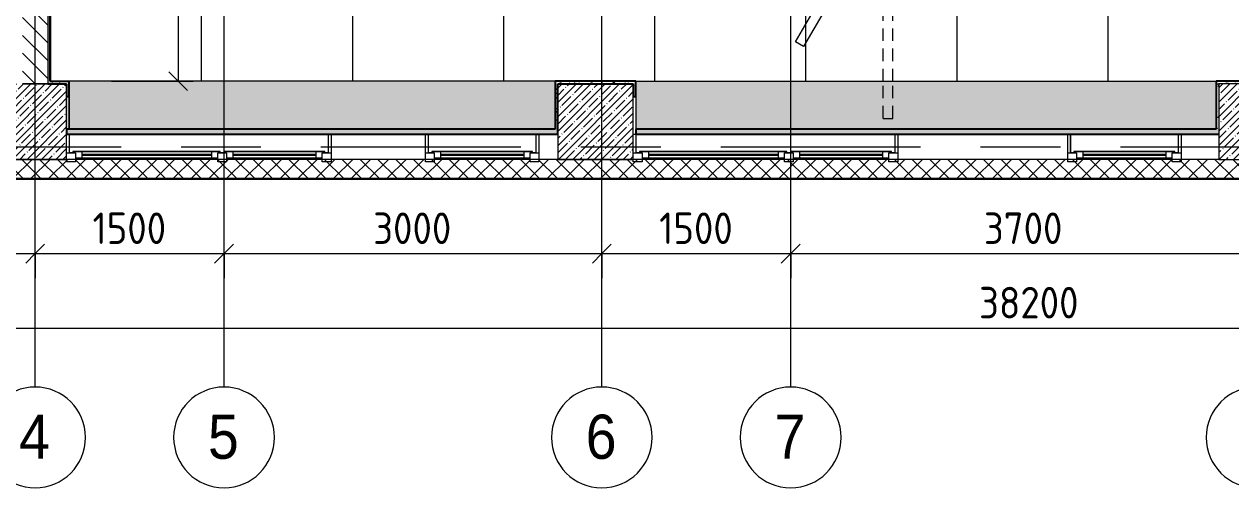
# Model space of a CAD drawing. Header units: millimetres. Extents: x -5524 to 188159, y -8553 to 29000.
# Drawn here: x 12422 to 22006, y -2706 to 973 of the extents above; entities that cross this region are included whole.
import ezdxf

# ---------------------------------------------------------------- set-up
doc = ezdxf.new("R2010")
doc.units = ezdxf.units.MM
doc.linetypes.add('200_ШТРИХ__ш1_п0_6_', pattern=[160, 100, -60])
doc.linetypes.add('Осевая', pattern=[3175, 635, -476.25, 1587.5, -476.25])
for name, color, linetype, lineweight in [('A-ANNO-DIMS', 7, 'Continuous', 9), ('A-ANNO-DIMS-100', 7, 'Continuous', 9), ('A-CLNG-PATT', 7, 'Continuous', 9), ('A-DOOR', 7, 'Continuous', 9), ('A-DOOR-2', 7, '200_ШТРИХ__ш1_п0_6_', 9), ('A-DOOR-FRAM', 7, 'Continuous', 9), ('A-GLAZ', 7, 'Continuous', 9), ('A-GLAZ-1', 7, 'Continuous', 13), ('A-WALL', 7, 'Continuous', 9), ('I-WALL', 7, 'Continuous', 9), ('S-COLS', 7, 'Continuous', 9), ('Оси', 7, 'Continuous', 9), ('Оси-1', 7, 'Continuous', 20), ('Оси-2', 7, 'Осевая', 9)]:
    doc.layers.add(name, color=color, linetype=linetype, lineweight=lineweight)
for name, color, linetype, lineweight, true_color in [('A-CLNG-1', 7, 'Continuous', 9, 0xc0c0c0), ('A-WALL-1', 254, 'Continuous', 25, 0xbebebe), ('A-WALL-4', 7, 'Continuous', 13, 0x3c3c3c), ('A-WALL-6', 7, 'Continuous', 25, 0x3c3c3c), ('A-WALL-FNSH-3', 7, 'Continuous', 9, 0x3c3c3c), ('A-WALL-FNSH-4', 7, 'Continuous', 13, 0x3c3c3c)]:
    doc.layers.add(name, color=color, linetype=linetype, lineweight=lineweight, true_color=true_color)
doc.layers.add('A-CLNG-PATT-1', color=7, linetype='Continuous', lineweight=9, transparency=1)
doc.styles.add('Arial', font='arial.ttf', dxfattribs={"width": 0.9, "height": 350})
doc.styles.add('ISOCPEUR', font='isocpeur.ttf', dxfattribs={"width": 0.9, "height": 250})
doc.dimstyles.new('ISO-2_5_0_9К_БОЛЬШОЙ', dxfattribs={"dimscale": 304.8, "dimtxt": 248.995294, "dimasz": 0.492126, "dimexe": 0.393701, "dimexo": 0.984252, "dimgap": 0, "dimtad": 1, "dimdec": 0, "dimrnd": 10, "dimzin": 0, "dimdsep": 46, "dimtxsty": 'ISOCPEUR', "dimblk1": 'OBLIQUE', "dimblk2": 'OBLIQUE', "dimsah": 1, "dimcen": 0.09, "dimdle": 0.393701, "dimazin": 0, "dimtfac": 1, "dimtdec": 4, "dimtix": 1, "dimtmove": 0, "dimatfit": 3, "dimfxl": 1, "dimtvp": 1, "dimtolj": 1, "dimtzin": 0, "dimarcsym": 2})
doc.dimstyles.new('ISO-2_5_0_9К_БОЛЬШОЙ_1', dxfattribs={"dimscale": 304.8, "dimtxt": 248.995294, "dimasz": 0.492126, "dimexe": 0.393701, "dimexo": 0.984252, "dimgap": 0, "dimtad": 1, "dimdec": 0, "dimrnd": 10, "dimzin": 0, "dimdsep": 46, "dimtxsty": 'ISOCPEUR', "dimblk1": 'OBLIQUE', "dimblk2": 'OBLIQUE', "dimsah": 1, "dimcen": 0.09, "dimdle": 0.393701, "dimazin": 0, "dimtfac": 1, "dimtdec": 4, "dimtix": 1, "dimtmove": 2, "dimatfit": 3, "dimfxl": 1, "dimtvp": 1, "dimtolj": 1, "dimtzin": 0, "dimarcsym": 2})
pattern_1 = [(45, (0, 0), (-57.02463, 57.02463), []), (45, (57.025, 0), (-57.02463, 57.02463), [100.806, -20.161, 3.353, -16.808])]
pattern_2 = [(0, (0, 0), (121.92, 30.48), [10.058, -81.382, 10.058, -81.382, -487.68]), (0, (0, 0), (121.92, 30.48), [-182.88, 10.058, -172.822, 10.058, -81.382, -213.36]), (0, (0, 0), (121.92, 30.48), [-457.2, 10.058, -50.902, 10.058, -142.342]), (120, (45.72, 15.24), (-87.356454, 90.345817), [10.058, -81.382, 10.058, -81.382, -487.68]), (120, (45.72, 15.24), (-87.356454, 90.345817), [-182.88, 10.058, -172.822, 10.058, -81.382, -213.36]), (120, (45.72, 15.24), (-87.356454, 90.345817), [-457.2, 10.058, -50.902, 10.058, -142.342]), (240, (60.96, 76.2), (-34.563546, -120.825817), [10.058, -81.382, 10.058, -81.382, -487.68]), (240, (60.96, 76.2), (-34.563546, -120.825817), [-182.88, 10.058, -172.822, 10.058, -81.382, -213.36]), (240, (60.96, 76.2), (-34.563546, -120.825817), [-457.2, 10.058, -50.902, 10.058, -142.342])]

# ---------------------------------------------------------------- blocks, each defined once
blk = doc.blocks.new('120_Окно_СКБ_2Ст - 120_Окно_СКБ_2Ст 2100х2500 _мал створка СЛЕВА_-22446485-План расстановки осветительного оборудования 3 этажа в осях 1-12')
at = {"layer": 'A-GLAZ'}
for p, q in [((-1030, -127), (-1000, -127)), ((-930, -107), (-270, -107)), ((-270, -117), (-930, -117)), ((-200, -127), (-170, -127)), ((-100, -107), (930, -107)), ((930, -117), (-100, -117)), ((1000, -127), (1030, -127))]:
    blk.add_line(p, q, dxfattribs=at)
at = {"layer": 'A-GLAZ-1'}
for p, q in [((-1050, -127), (-1050, -57)), ((-1050, -57), (-980, -57)), ((-980, -57), (-980, -127)), ((-220, -87), (-980, -87)), ((-980, -87), (-980, -127)), ((-930, -137), (-930, -87)), ((-270, -137), (-270, -87)), ((-220, -127), (-220, -57)), ((-220, -57), (-150, -57)), ((-220, -127), (-220, -87)), ((-150, -57), (-150, -127)), ((980, -87), (-150, -87)), ((-150, -87), (-150, -127)), ((-100, -137), (-100, -87)), ((930, -137), (930, -87)), ((980, -127), (980, -57)), ((980, -57), (1050, -57)), ((980, -127), (980, -87)), ((1050, -57), (1050, -127)), ((-980, -127), (-1050, -127)), ((-980, -127), (-1000, -127)), ((-1000, -127), (-1000, -137)), ((-1000, -137), (-200, -137)), ((-200, -137), (-1000, -137)), ((-150, -127), (-220, -127)), ((-200, -127), (-220, -127)), ((-200, -137), (-200, -127)), ((-150, -127), (-170, -127)), ((-170, -127), (-170, -137)), ((-170, -137), (1000, -137)), ((1000, -137), (-170, -137)), ((1050, -127), (980, -127)), ((1000, -127), (980, -127)), ((1000, -137), (1000, -127))]:
    blk.add_line(p, q, dxfattribs=at)
blk = doc.blocks.new('120_Окно_СКБ_1Ст - 120_Окно_СКБ_1Ст 900х2500_h_-22445987-План расстановки осветительного оборудования 3 этажа в осях 1-12')
at = {"layer": 'A-GLAZ'}
for p, q in [((-430, -127), (-400, -127)), ((-330, -107), (330, -107)), ((330, -117), (-330, -117)), ((400, -127), (430, -127))]:
    blk.add_line(p, q, dxfattribs=at)
at = {"layer": 'A-GLAZ-1'}
for p, q in [((-450, -127), (-450, -57)), ((-450, -57), (-380, -57)), ((-380, -57), (-380, -127)), ((380, -87), (-380, -87)), ((-380, -87), (-380, -127)), ((-330, -137), (-330, -87)), ((330, -137), (330, -87)), ((380, -127), (380, -57)), ((380, -57), (450, -57)), ((380, -127), (380, -87)), ((450, -57), (450, -127)), ((-380, -127), (-450, -127)), ((-380, -127), (-400, -127)), ((-400, -127), (-400, -137)), ((-400, -137), (400, -137)), ((400, -137), (-400, -137)), ((450, -127), (380, -127)), ((400, -127), (380, -127)), ((400, -137), (400, -127))]:
    blk.add_line(p, q, dxfattribs=at)
blk = doc.blocks.new('120_Окно_СКБ_1Ст - 120_Окно_СКБ_1Ст 900х2500_h_-20664874-План расстановки осветительного оборудования 3 этажа в осях 1-12')
at = {"layer": 'A-GLAZ'}
for p, q in [((-430, -127), (-400, -127)), ((-330, -107), (330, -107)), ((330, -117), (-330, -117)), ((400, -127), (430, -127))]:
    blk.add_line(p, q, dxfattribs=at)
at = {"layer": 'A-GLAZ-1'}
for p, q in [((-450, -127), (-450, -57)), ((-450, -57), (-380, -57)), ((-380, -57), (-380, -127)), ((380, -87), (-380, -87)), ((-380, -87), (-380, -127)), ((-330, -137), (-330, -87)), ((330, -137), (330, -87)), ((380, -127), (380, -57)), ((380, -57), (450, -57)), ((380, -127), (380, -87)), ((450, -57), (450, -127)), ((-380, -127), (-450, -127)), ((-380, -127), (-400, -127)), ((-400, -127), (-400, -137)), ((-400, -137), (400, -137)), ((400, -137), (-400, -137)), ((450, -127), (380, -127)), ((400, -127), (380, -127)), ((400, -137), (400, -127))]:
    blk.add_line(p, q, dxfattribs=at)
blk = doc.blocks.new('DOR__перегородка__Прямоугольная - ТП-3_ Вн_ДПГ_6820х3300h-19315679-План расстановки осветительного оборудования 3 этажа в осях 1-12')
at = {"layer": 'A-DOOR-2'}
for p, q in [((6445.2, 1474.2), (6820, 1474.2)), ((6445.2, 1474.2), (6445.2, 287.5)), ((6520.2, 1474.2), (6520.2, 244.2)), ((6595.2, 1474.2), (6595.2, 200.9)), ((6670.2, 1474.2), (6670.2, 157.6)), ((6745.2, 1474.2), (6745.2, 114.3)), ((6820, 1474.2), (6820, 0)), ((6445.2, 200.9), (6445.2, 75)), ((6520.2, 157.6), (6520.2, 75)), ((6595.2, 114.3), (6595.2, 75)), ((0, 75), (0, 0)), ((0, 75), (295, 75)), ((0, 0), (295, 0)), ((295, 75), (1664.5, 75)), ((295, 0), (6820, 0)), ((1814.5, 75), (1826.7, 75)), ((1976.7, 75), (4163.8, 75)), ((4313.8, 75), (4325, 75)), ((4475, 75), (6663.2, 75)), ((6813.2, 75), (6820, 75))]:
    blk.add_line(p, q, dxfattribs=at)
at = {"layer": 'A-DOOR-FRAM'}
for p, q in [((570.4, 706.9), (607.9, 771.8)), ((607.9, 771.8), (1820.3, 71.7)), ((1820.9, 71.7), (3033.3, 771.8)), ((3033.3, 771.8), (3070.8, 706.9)), ((3069.7, 706.9), (3107.3, 771.8)), ((3107.3, 771.8), (4319.6, 71.7)), ((4319.2, 71.7), (5531.6, 771.8)), ((5531.6, 771.8), (5569.1, 706.9)), ((5569.1, 706.9), (5606.6, 771.8)), ((5606.6, 771.8), (6818.9, 71.7)), ((1782.7, 6.7), (570.4, 706.9)), ((3070.8, 706.9), (1858.4, 6.7)), ((4282.1, 6.7), (3069.7, 706.9)), ((5569.1, 706.9), (4356.7, 6.7)), ((6781.4, 6.7), (5569.1, 706.9)), ((1820.3, 71.7), (1782.7, 6.7)), ((1858.4, 6.7), (1820.9, 71.7)), ((4319.6, 71.7), (4282.1, 6.7)), ((4356.7, 6.7), (4319.2, 71.7)), ((6818.9, 71.7), (6781.4, 6.7))]:
    blk.add_line(p, q, dxfattribs=at)
blk = doc.blocks.new('BSC_Колонна _Прямоугольная - 600х600-V32-План расстановки осветительного оборудования 3 этажа в осях 1-12')
at = {"layer": 'S-COLS'}
h = blk.add_hatch(dxfattribs=at)
h.set_pattern_fill('FP_23', color=256, style=0, pattern_type=2)
h.set_pattern_definition([(45, (-22210, -200), (-57.02463, 57.02463), []), (45, (-22152.975, -200), (-57.02463, 57.02463), [100.806, -20.161, 3.353, -16.808])])
h.paths.add_polyline_path([(-300, -300), (300, -300), (300, 300), (-300, 300), (-300, -46.9)])
for p, q in [((300, 300), (-300, 300)), ((-300, 300), (-300, -300)), ((300, -300), (300, 300)), ((-300, -300), (300, -300))]:
    blk.add_line(p, q, dxfattribs=at)
blk = doc.blocks.new('Ось сетки - D8-29747960-План расстановки осветительного оборудования 3 этажа в осях 1-12')
at = {"layer": 'Оси-1'}
for start, end in [(360, 180), (180, 360)]:
    blk.add_arc((0, 0), 4, start, end, dxfattribs=at)
blk = doc.blocks.new('DIMBLOCK25-План расстановки осветительного оборудования 3 этажа в осях 1-12')
at = {"layer": 'A-ANNO-DIMS-100', "lineweight": 20}
for p, q in [((13646, 2479.5), (13571, 2554.5)), ((13646, 2479.5), (13721, 2404.5)), ((13646, 521), (13571, 596)), ((13646, 521), (13721, 446))]:
    blk.add_line(p, q, dxfattribs=at)
at = {"layer": 'A-ANNO-DIMS-100'}
for p, q in [((13556, 2479.5), (13766, 2479.5)), ((13646, 2479.5), (13556, 2479.5)), ((13646, 2479.5), (13646, 521)), ((13116.6, 521), (13766, 521)), ((13646, 521), (13116.6, 521))]:
    blk.add_line(p, q, dxfattribs=at)
at = {"layer": 'A-ANNO-DIMS-100', "color": 0, "insert": (13319.4, 1205.8), "char_height": 250, "width": 706.764, "attachment_point": 1, "rotation": 90, "line_spacing_factor": 1.149209, "style": 'ISOCPEUR'}
blk.add_mtext('1960', dxfattribs=at)
blk = doc.blocks.new('_Oblique')
at = {"color": 0, "linetype": 'ByBlock', "lineweight": -2}
blk.add_line((-0.5, -0.5), (0.5, 0.5), dxfattribs=at)
blk = doc.blocks.new('DIMBLOCK47-План расстановки осветительного оборудования 3 этажа в осях 1-12')
at = {"layer": 'A-ANNO-DIMS-100'}
for p, q in [((110, -1632.3), (110, -1318.3)), ((38310, -1632.3), (38310, -1318.3)), ((-10, -1438.3), (38430, -1438.3)), ((110, -1438.3), (110, -1632.3)), ((38310, -1438.3), (38310, -1632.3))]:
    blk.add_line(p, q, dxfattribs=at)
at = {"layer": 'A-ANNO-DIMS-100', "lineweight": 20}
for p, q in [((110, -1438.3), (185, -1363.3)), ((38310, -1438.3), (38385, -1363.3)), ((110, -1438.3), (35, -1513.3)), ((38310, -1438.3), (38235, -1513.3))]:
    blk.add_line(p, q, dxfattribs=at)
at = {"layer": 'A-ANNO-DIMS-100', "color": 0, "insert": (20005.7, -1111.7), "char_height": 250, "width": 948.097, "attachment_point": 1, "line_spacing_factor": 1.149209, "style": 'ISOCPEUR'}
blk.add_mtext('38200', dxfattribs=at)
blk = doc.blocks.new('DIMBLOCK50-План расстановки осветительного оборудования 3 этажа в осях 1-12')
at = {"layer": 'A-ANNO-DIMS-100'}
for p, q in [((8010, -1041.8), (8010, -727.8)), ((12510, -1041.8), (12510, -727.8)), ((8010, -847.8), (12510, -847.8)), ((8010, -847.8), (8010, -1041.8)), ((12510, -847.8), (12510, -1041.8))]:
    blk.add_line(p, q, dxfattribs=at)
at = {"layer": 'A-ANNO-DIMS-100', "lineweight": 20}
for p, q in [((8010, -847.8), (7935, -922.8)), ((8010, -847.8), (8085, -772.8)), ((12510, -847.8), (12435, -922.8)), ((12510, -847.8), (12585, -772.8))]:
    blk.add_line(p, q, dxfattribs=at)
at = {"layer": 'A-ANNO-DIMS-100', "color": 0, "insert": (9932, -521.2), "char_height": 250, "width": 787.208, "attachment_point": 1, "line_spacing_factor": 1.149209, "style": 'ISOCPEUR'}
blk.add_mtext('4500', dxfattribs=at)
blk = doc.blocks.new('DIMBLOCK51-План расстановки осветительного оборудования 3 этажа в осях 1-12')
at = {"layer": 'A-ANNO-DIMS-100'}
for p, q in [((12510, -1041.8), (12510, -727.8)), ((14010, -1041.8), (14010, -727.8)), ((12510, -847.8), (14010, -847.8)), ((12510, -847.8), (12510, -1041.8)), ((14010, -847.8), (14010, -1041.8))]:
    blk.add_line(p, q, dxfattribs=at)
at = {"layer": 'A-ANNO-DIMS-100', "lineweight": 20}
for p, q in [((12510, -847.8), (12435, -922.8)), ((12510, -847.8), (12585, -772.8)), ((14010, -847.8), (13935, -922.8)), ((14010, -847.8), (14085, -772.8))]:
    blk.add_line(p, q, dxfattribs=at)
at = {"layer": 'A-ANNO-DIMS-100', "color": 0, "insert": (12965.5, -521.2), "char_height": 250, "width": 706.764, "attachment_point": 1, "line_spacing_factor": 1.149209, "style": 'ISOCPEUR'}
blk.add_mtext('1500', dxfattribs=at)
blk = doc.blocks.new('DIMBLOCK52-План расстановки осветительного оборудования 3 этажа в осях 1-12')
at = {"layer": 'A-ANNO-DIMS-100'}
for p, q in [((14010, -1041.8), (14010, -727.8)), ((17010, -1041.8), (17010, -727.8)), ((14010, -847.8), (17010, -847.8)), ((14010, -847.8), (14010, -1041.8)), ((17010, -847.8), (17010, -1041.8))]:
    blk.add_line(p, q, dxfattribs=at)
at = {"layer": 'A-ANNO-DIMS-100', "lineweight": 20}
for p, q in [((14010, -847.8), (13935, -922.8)), ((14010, -847.8), (14085, -772.8)), ((17010, -847.8), (16935, -922.8)), ((17010, -847.8), (17085, -772.8))]:
    blk.add_line(p, q, dxfattribs=at)
at = {"layer": 'A-ANNO-DIMS-100', "color": 0, "insert": (15194, -521.2), "char_height": 250, "width": 758.478, "attachment_point": 1, "line_spacing_factor": 1.149209, "style": 'ISOCPEUR'}
blk.add_mtext('3000', dxfattribs=at)
blk = doc.blocks.new('DIMBLOCK53-План расстановки осветительного оборудования 3 этажа в осях 1-12')
at = {"layer": 'A-ANNO-DIMS-100'}
for p, q in [((17010, -1041.8), (17010, -727.8)), ((18510, -1041.8), (18510, -727.8)), ((17010, -847.8), (18510, -847.8)), ((17010, -847.8), (17010, -1041.8)), ((18510, -847.8), (18510, -1041.8))]:
    blk.add_line(p, q, dxfattribs=at)
at = {"layer": 'A-ANNO-DIMS-100', "lineweight": 20}
for p, q in [((17010, -847.8), (16935, -922.8)), ((17010, -847.8), (17085, -772.8)), ((18510, -847.8), (18435, -922.8)), ((18510, -847.8), (18585, -772.8))]:
    blk.add_line(p, q, dxfattribs=at)
at = {"layer": 'A-ANNO-DIMS-100', "color": 0, "insert": (17465.5, -521.2), "char_height": 250, "width": 706.764, "attachment_point": 1, "line_spacing_factor": 1.149209, "style": 'ISOCPEUR'}
blk.add_mtext('1500', dxfattribs=at)
blk = doc.blocks.new('DIMBLOCK54-План расстановки осветительного оборудования 3 этажа в осях 1-12')
at = {"layer": 'A-ANNO-DIMS-100'}
for p, q in [((18510, -1041.8), (18510, -727.8)), ((22210, -1041.8), (22210, -727.8)), ((18510, -847.8), (22210, -847.8)), ((18510, -847.8), (18510, -1041.8)), ((22210, -847.8), (22210, -1041.8))]:
    blk.add_line(p, q, dxfattribs=at)
at = {"layer": 'A-ANNO-DIMS-100', "lineweight": 20}
for p, q in [((18510, -847.8), (18435, -922.8)), ((18510, -847.8), (18585, -772.8)), ((22210, -847.8), (22135, -922.8)), ((22210, -847.8), (22285, -772.8))]:
    blk.add_line(p, q, dxfattribs=at)
at = {"layer": 'A-ANNO-DIMS-100', "color": 0, "insert": (20044, -521.2), "char_height": 250, "width": 758.478, "attachment_point": 1, "line_spacing_factor": 1.149209, "style": 'ISOCPEUR'}
blk.add_mtext('3700', dxfattribs=at)

msp = doc.modelspace()

# ---------------------------------------------------------------- hatches: boundary and pattern name
at = {"layer": 'A-CLNG-PATT'}
h = msp.add_hatch(dxfattribs=at)
h.set_pattern_fill('FP_34', color=256, style=0, pattern_type=2)
h.set_pattern_definition([(180, (11431, 2879.5), (-7e-14, -600), []), (270, (11431, 2879.5), (1200, 7e-14), [])])
h.paths.add_polyline_path([(21890, 520), (24810.7, 520), (24810.7, 7680), (22530, 7680), (22530, 7050), (20659, 7050), (20658, 7660), (19360, 7659), (19360, 7050), (16110, 7050), (16109, 7680), (12780, 7680), (12780, 7280), (12630, 7280), (12631, 520), (19793.5, 520)])
h.paths.add_polyline_path([(22472.8, 1080.7), (22230.6, 1080.7), (22230.6, 1680.7), (23430.6, 1680.7), (23430.6, 1080.7), (22530, 1080.7)])
h.paths.add_polyline_path([(21030.6, 1080.7), (19830.6, 1080.7), (19830.6, 1680.7), (21030.6, 1680.7)])
h.paths.add_polyline_path([(17280, 1080.7), (16230.6, 1080.7), (16230.6, 1680.7), (17430.6, 1680.7), (17430.6, 1080.7)])
h.paths.add_polyline_path([(15030.6, 1080.7), (13830.6, 1080.7), (13830.6, 1680.7), (15030.6, 1680.7)])
h.paths.add_polyline_path([(22230.6, 3480.7), (22230.6, 4080.7), (23430.6, 4080.7), (23430.6, 3480.7), (22472.8, 3480.7)])
h.paths.add_polyline_path([(21030.6, 3480.7), (19830.6, 3480.7), (19830.6, 4080.7), (21030.6, 4080.7)])
h.paths.add_polyline_path([(17114.3, 3480.7), (16230.6, 3480.7), (16230.6, 4080.7), (17430.6, 4080.7), (17430.6, 3480.7)])
h.paths.add_polyline_path([(14435.1, 3480.7), (13830.6, 3480.7), (13830.6, 4080.7), (15030.6, 4080.7), (15030.6, 3480.7)])
h.paths.add_polyline_path([(22472.8, 5880.7), (22230.6, 5880.7), (22230.6, 6480.7), (23430.6, 6480.7), (23430.6, 5880.7)])
h.paths.add_polyline_path([(21030.6, 5880.7), (19830.6, 5880.7), (19830.6, 6480.7), (21030.6, 6480.7)])
h.paths.add_polyline_path([(17430.6, 5880.7), (16230.6, 5880.7), (16230.6, 6480.7), (17430.6, 6480.7)])
h.paths.add_polyline_path([(14435.1, 5880.7), (13830.6, 5880.7), (13830.6, 6480.7), (15030.6, 6480.7), (15030.6, 5880.7)])
at = {"layer": 'A-CLNG-PATT-1'}
h = msp.add_hatch(color=256, dxfattribs=at)
h.paths.add_polyline_path([(22531, 140), (24810.7, 140), (24810.7, 520), (22531, 520), (22531, 153.1)])
h.paths.add_polyline_path([(17281, 140), (21890, 140), (21890, 520), (17281, 520), (17281, 153.1)])
h.paths.add_polyline_path([(12760, 140), (16640, 140), (16640, 520), (12780, 520), (12780, 400), (12760, 400), (12760, 153.1)])
at = {"layer": 'A-WALL'}
h = msp.add_hatch(dxfattribs=at)
h.set_pattern_fill('FP_8', color=256, style=0, pattern_type=2)
h.set_pattern_definition([(45, (0, 0), (-70.71068, 70.71068), []), (135, (0, 0), (-70.71068, -70.71068), [])])
h.paths.add_polyline_path([(37208.4, -250), (38207.7, -250), (38207.7, -100), (-260, -100), (-260, -250), (35868.8, -250)])
at = {"layer": 'I-WALL'}
h = msp.add_hatch(dxfattribs=at)
h.set_pattern_fill('FP_7', color=256, style=0, pattern_type=2)
h.set_pattern_definition([(135, (0, 0), (-70.7107, -70.7107), [])])
h.paths.add_polyline_path([(12610, 500), (12610, 7300), (12410, 7300), (12410, 500), (12425.7, 500)])
h = msp.add_hatch(dxfattribs=at)
h.set_pattern_fill('FP_30', color=256, style=0, pattern_type=2)
h.set_pattern_definition(pattern_2)
h.paths.add_polyline_path([(12630, 500), (12630, 7280), (12610, 7280), (12610, 500)])
h = msp.add_hatch(dxfattribs=at)
h.set_pattern_fill('FP_30', color=256, style=0, pattern_type=2)
h.set_pattern_definition(pattern_2)
h.paths.add_polyline_path([(12760, 500), (12780, 500), (12780, 520), (12630, 520), (12630, 500)])
h = msp.add_hatch(dxfattribs=at)
h.set_pattern_fill('FP_30', color=256, style=0, pattern_type=2)
h.set_pattern_definition(pattern_2)
h.paths.add_polyline_path([(12780, 400), (12780, 500), (12760, 500), (12760, 400)])
h = msp.add_hatch(dxfattribs=at)
h.set_pattern_fill('FP_30', color=256, style=0, pattern_type=2)
h.set_pattern_definition(pattern_2)
h.paths.add_polyline_path([(16640, 140), (16660, 140), (16660, 520), (16640, 520), (16640, 153.1)])
h = msp.add_hatch(dxfattribs=at)
h.set_pattern_fill('FP_30', color=256, style=0, pattern_type=2)
h.set_pattern_definition(pattern_2)
h.paths.add_polyline_path([(17260, 500), (17280, 500), (17280, 520), (16660, 520), (16660, 500), (17114.3, 500)])
h = msp.add_hatch(dxfattribs=at)
h.set_pattern_fill('FP_30', color=256, style=0, pattern_type=2)
h.set_pattern_definition(pattern_2)
h.paths.add_polyline_path([(17280, 400), (17280, 500), (17260, 500), (17260, 400)])
h = msp.add_hatch(dxfattribs=at)
h.set_pattern_fill('FP_30', color=256, style=0, pattern_type=2)
h.set_pattern_definition(pattern_2)
h.paths.add_polyline_path([(21890, 140), (21910, 140), (21910, 520), (21890, 520), (21890, 153.1)])
h = msp.add_hatch(dxfattribs=at)
h.set_pattern_fill('FP_30', color=256, style=0, pattern_type=2)
h.set_pattern_definition(pattern_2)
h.paths.add_polyline_path([(22510, 500), (22530, 500), (22530, 520), (21910, 520), (21910, 500), (22472.8, 500)])
h = msp.add_hatch(dxfattribs=at)
h.set_pattern_fill('FP_30', color=256, style=0, pattern_type=2)
h.set_pattern_definition(pattern_2)
h.paths.add_polyline_path([(16660, 100), (16660, 140), (12760, 140), (12760, 100), (14435.1, 100)])
h = msp.add_hatch(dxfattribs=at)
h.set_pattern_fill('FP_30', color=256, style=0, pattern_type=2)
h.set_pattern_definition(pattern_2)
h.paths.add_polyline_path([(19793.5, 100), (21910, 100), (21910, 140), (17280, 140), (17280, 100)])
at = {"layer": 'S-COLS'}
h = msp.add_hatch(dxfattribs=at)
h.set_pattern_fill('FP_9', color=256, style=0, pattern_type=2)
h.set_pattern_definition(pattern_1)
h.paths.add_polyline_path([(12160, -100), (12760, -100), (12760, 500), (12160, 500), (12160, 153.1)])
h = msp.add_hatch(dxfattribs=at)
h.set_pattern_fill('FP_9', color=256, style=0, pattern_type=2)
h.set_pattern_definition(pattern_1)
h.paths.add_polyline_path([(16660, -100), (17260, -100), (17260, 500), (16660, 500), (16660, 153.1)])

# ---------------------------------------------------------------- linework, layer by layer
at = {"layer": 'A-CLNG-1'}
for p, q in [((16640, 520), (12781, 520)), ((17281, 520), (21890, 520)), ((17281, 400), (17281, 140))]:
    msp.add_line(p, q, dxfattribs=at)
at = {"layer": 'A-WALL'}
for p, q in [((12610, 7300), (12610, 500)), ((12410, 500), (12610, 500)), ((14860, -48), (14860, -100)), ((15610, -100), (15610, -48)), ((16510, -48), (16510, -100)), ((19360, -48), (19360, -100)), ((20710, -100), (20710, -48)), ((21610, -48), (21610, -100)), ((-260, -250), (38207.7, -250))]:
    msp.add_line(p, q, dxfattribs=at)
at = {"layer": 'A-WALL-1'}
for p, q in [((12630, 520), (12630, 7280)), ((12610, 500), (12760, 500)), ((12760, 500), (12760, 400)), ((12780, 400), (12780, 520)), ((16640, 520), (16640, 140)), ((17280, 520), (16640, 520)), ((16660, 100), (16660, 500)), ((16660, 500), (17260, 500)), ((17260, 500), (17260, 400)), ((17280, 400), (17280, 520)), ((21890, 520), (21890, 140)), ((22530, 520), (21890, 520)), ((12760, 400), (12780, 400)), ((17260, 400), (17280, 400)), ((16640, 140), (12760, 140)), ((12760, 140), (12760, 100)), ((12760, 100), (16660, 100)), ((21890, 140), (17280, 140)), ((17280, 140), (17280, 100)), ((17280, 100), (21910, 100))]:
    msp.add_line(p, q, dxfattribs=at)
at = {"layer": 'A-WALL-4'}
msp.add_line((21910, -100), (3730, -100), dxfattribs=at)
at = {"layer": 'A-WALL-6'}
msp.add_line((12630, 520), (12780, 520), dxfattribs=at)
at = {"layer": 'A-WALL-FNSH-3'}
msp.add_line((-268, -258), (38207.7, -258), dxfattribs=at)
at = {"layer": 'A-WALL-FNSH-4'}
for p, q in [((12781, 521), (12631, 521)), ((12631, 521), (12631, 520)), ((12780, 520), (12781, 520)), ((12781, 520), (12781, 521)), ((16640, 521), (16639, 521)), ((16639, 521), (16639, 400)), ((16640, 520), (16640, 521)), ((17281, 520), (17280, 520)), ((17281, 400), (17281, 520)), ((21890, 521), (21889, 521)), ((21889, 521), (21889, 400)), ((21890, 520), (21890, 521)), ((16639, 400), (16640, 400)), ((17280, 400), (17281, 400)), ((21889, 400), (21890, 400)), ((-263, -253), (38207.7, -253))]:
    msp.add_line(p, q, dxfattribs=at)
at = {"layer": 'I-WALL'}
for p, q in [((12631, 7279), (12631, 521)), ((12781, 520), (12781, 141)), ((16640, 521), (17281, 521)), ((17281, 520), (17281, 521)), ((21890, 521), (22531, 521)), ((12780, 140), (12780, 400)), ((17280, 400), (17280, 140)), ((12780, 141), (16640, 141)), ((12780, 100), (12780, -48)), ((12781, 100), (12781, -48)), ((14839, -48), (14839, 100)), ((14840, -48), (14840, 100)), ((14860, 141), (14860, 140)), ((14860, 100), (14860, -48)), ((15610, 141), (15610, 140)), ((15610, -48), (15610, 100)), ((15630, 100), (15630, -48)), ((15631, 100), (15631, -48)), ((16489, -48), (16489, 100)), ((16490, -48), (16490, 100)), ((16510, 141), (16510, 140)), ((16510, 100), (16510, -48)), ((17260, 100), (17280, 100)), ((17280, 100), (17280, -48)), ((17281, 141), (21890, 141)), ((17281, 100), (17281, -48)), ((19339, -48), (19339, 100)), ((19340, -48), (19340, 100)), ((19360, 141), (19360, 140)), ((19360, 100), (19360, -48)), ((20710, 141), (20710, 140)), ((20710, -48), (20710, 100)), ((20730, 100), (20730, -48)), ((20731, 100), (20731, -48)), ((21589, -48), (21589, 100)), ((21590, -48), (21590, 100)), ((21610, 141), (21610, 140)), ((21610, 100), (21610, -48)), ((12760, -48), (12781, -48)), ((14839, -48), (14860, -48)), ((15610, -48), (15631, -48)), ((16489, -48), (16510, -48)), ((17260, -48), (17281, -48)), ((19339, -48), (19360, -48)), ((20710, -48), (20731, -48)), ((21589, -48), (21610, -48))]:
    msp.add_line(p, q, dxfattribs=at)
at = {"layer": 'S-COLS'}
for p, q in [((12610, 500), (12410, 500)), ((12760, 500), (12610, 500)), ((12760, -100), (12760, 500)), ((17260, 500), (16660, 500)), ((16660, 500), (16660, -100)), ((17260, -100), (17260, 500)), ((12160, -100), (12760, -100)), ((16660, -100), (17260, -100))]:
    msp.add_line(p, q, dxfattribs=at)
at = {"layer": 'Оси'}
for p, q in [((12510, -1906.3), (12510, 593.7)), ((14010, -1906.3), (14010, 593.7)), ((17010, -1906.3), (17010, 593.7)), ((18510, -1906.3), (18510, 593.7))]:
    msp.add_line(p, q, dxfattribs=at)
at = {"layer": 'Оси-2'}
for p, q in [((12510, 593.7), (12510, 24898.1)), ((14010, 593.7), (14010, 24898.1)), ((17010, 593.7), (17010, 24898.1)), ((18510, 593.7), (18510, 24898.1)), ((-2206.6, 0), (36260, 0))]:
    msp.add_line(p, q, dxfattribs=at)

# ---------------------------------------------------------------- block references
at = {"layer": 'A-DOOR', "rotation": 89.99999999999955}
msp.add_blockref('DOR__перегородка__Прямоугольная - ТП-3_ Вн_ДПГ_6820х3300h-19315679-План расстановки осветительного оборудования 3 этажа в осях 1-12', (19320, 225), dxfattribs=at)
at = {"layer": 'A-GLAZ', "rotation": 180}
for name, p in [('120_Окно_СКБ_2Ст - 120_Окно_СКБ_2Ст 2100х2500 _мал створка СЛЕВА_-22446485-План расстановки осветительного оборудования 3 этажа в осях 1-12', (13810, -175)), ('120_Окно_СКБ_1Ст - 120_Окно_СКБ_1Ст 900х2500_h_-22445987-План расстановки осветительного оборудования 3 этажа в осях 1-12', (16060, -175)), ('120_Окно_СКБ_2Ст - 120_Окно_СКБ_2Ст 2100х2500 _мал створка СЛЕВА_-22446485-План расстановки осветительного оборудования 3 этажа в осях 1-12', (18310, -175)), ('120_Окно_СКБ_1Ст - 120_Окно_СКБ_1Ст 900х2500_h_-20664874-План расстановки осветительного оборудования 3 этажа в осях 1-12', (21160, -175))]:
    msp.add_blockref(name, p, dxfattribs=at)
at = {"layer": 'S-COLS'}
msp.add_blockref('BSC_Колонна _Прямоугольная - 600х600-V32-План расстановки осветительного оборудования 3 этажа в осях 1-12', (22210, 200), dxfattribs=at)
at = {"layer": 'Оси-1', "xscale": 99.99999999999993, "yscale": 99.99999999999993, "zscale": 99.99999999999993}
for p in [(12510, -2306.3), (14010, -2306.3), (17010, -2306.3), (18510, -2306.3), (22210, -2306.3)]:
    msp.add_blockref('Ось сетки - D8-29747960-План расстановки осветительного оборудования 3 этажа в осях 1-12', p, dxfattribs=at)

# ---------------------------------------------------------------- texts
at = {"layer": 'Оси', "char_height": 350, "width": 303.038, "attachment_point": 1, "style": 'Arial'}
for s, insert in [('\\fArial|b0|i0|c204|p34|;\\W.9;4', (12382.5, -2125.6)), ('\\fArial|b0|i0|c204|p34|;\\W.9;5', (13882.5, -2125.6)), ('\\fArial|b0|i0|c204|p34|;\\W.9;6', (16882.5, -2125.6)), ('\\fArial|b0|i0|c204|p34|;\\W.9;7', (18382.5, -2125.6))]:
    msp.add_mtext(s, dxfattribs=dict(at, insert=insert))

# ---------------------------------------------------------------- dimensions: what is measured, and where the dimension line sits
at = {"layer": 'A-ANNO-DIMS'}
dim = msp.add_linear_dim(base=(13645.9952831, 521), p1=(13255.9999656, 2479.5), p2=(12816.6040461, 521), angle=90, dimstyle='ISO-2_5_0_9К_БОЛЬШОЙ', override={"dimpost": '<>', "dimfxl": 2007.184851}, dxfattribs=at)
dim.commit()
dim.dimension.update_dxf_attribs({"geometry": 'DIMBLOCK25-План расстановки осветительного оборудования 3 этажа в осях 1-12', "text_midpoint": (13520.9952831, 1500.25)})
for base, p1, p2, override, picture, middle in [((12510, -847.8), (8010, -741.8), (12510, -741.8), {"dimpost": '<>', "dimfxl": 4500}, 'DIMBLOCK50-План расстановки осветительного оборудования 3 этажа в осях 1-12', (10260, -722.8)), ((14010, -847.8), (12510, -741.8), (14010, -741.8), {"dimpost": '<>', "dimfxl": 1500}, 'DIMBLOCK51-План расстановки осветительного оборудования 3 этажа в осях 1-12', (13260, -722.8)), ((17010, -847.8), (14010, -741.8), (17010, -741.8), {"dimpost": '<>', "dimfxl": 3000}, 'DIMBLOCK52-План расстановки осветительного оборудования 3 этажа в осях 1-12', (15510, -722.8)), ((18510, -847.8), (17010, -741.8), (18510, -741.8), {"dimpost": '<>', "dimfxl": 1500}, 'DIMBLOCK53-План расстановки осветительного оборудования 3 этажа в осях 1-12', (17760, -722.8)), ((22210, -847.8), (18510, -741.8), (22210, -741.8), {"dimpost": '<>', "dimfxl": 3700}, 'DIMBLOCK54-План расстановки осветительного оборудования 3 этажа в осях 1-12', (20360, -722.8))]:
    dim = msp.add_linear_dim(base=base, p1=p1, p2=p2, dimstyle='ISO-2_5_0_9К_БОЛЬШОЙ', override=override, dxfattribs=at)
    dim.commit()
    dim.dimension.update_dxf_attribs({"geometry": picture, "text_midpoint": middle})
dim = msp.add_linear_dim(base=(38310, -1438.3), p1=(110, -1332.3), p2=(38310, -1332.3), dimstyle='ISO-2_5_0_9К_БОЛЬШОЙ_1', override={"dimpost": '<>', "dimfxl": 38199.999966}, dxfattribs=at)
dim.commit()
dim.dimension.update_dxf_attribs({"geometry": 'DIMBLOCK47-План расстановки осветительного оборудования 3 этажа в осях 1-12', "text_midpoint": (20479.8, -1278.4), "dimtype": 160})

doc.saveas('drawing.dxf')
